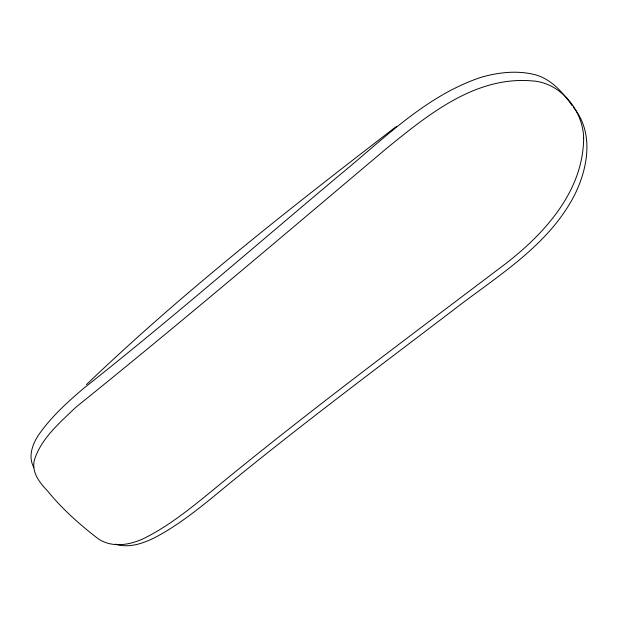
<?xml version="1.0" encoding="UTF-8"?>
<svg xmlns="http://www.w3.org/2000/svg" width="618" height="618" viewBox="0 0 618 618"><rect width="100%" height="100%" fill="white"/><g stroke="black" fill="none" stroke-linecap="round" stroke-linejoin="round"><path stroke-width="0.93" d="M86.443 384.612C183.662 291.472 289.919 208.359 396.524 126.358M115.435 544.134C128.389 548.336 142.202 543.747 153.952 538.062C174.361 527.517 192.661 513.45 210.506 499.105C289.185 433.697 371.294 372.577 452.654 310.584C496.463 276.501 547.896 246.435 574.323 195.504C587.996 168.32 594.354 132.376 573.234 107.092M572.16 105.632C562.643 92.298 551.094 78.772 534.531 74.577C517.065 70.259 498.68 72.321 481.546 77.157C425.725 95.574 383.585 139.212 339.097 175.481C254.299 246.721 170.715 319.444 83.855 388.189C67.207 402.318 50.8 417.212 38.355 435.311C32.275 444.589 27.926 457.034 33.851 467.455M583.655 138.084C583.253 191.086 544.79 233.496 505.138 264.079C407.888 337.729 309.78 410.391 215.566 487.942C193.758 505.763 171.858 523.956 146.736 536.996C132.043 544.752 113.032 548.637 98.301 538.85C79.838 524.69 62.24 509.047 47.532 490.924C39.591 482.658 31.124 471.974 34.477 459.715C41.506 437.953 59.977 422.604 75.883 407.208C181.151 322.503 284.056 234.879 387.347 147.764C428.305 114.562 475.265 76.253 531.372 80.85C560.348 82.047 583.013 110.22 583.655 138.084"/></g></svg>
